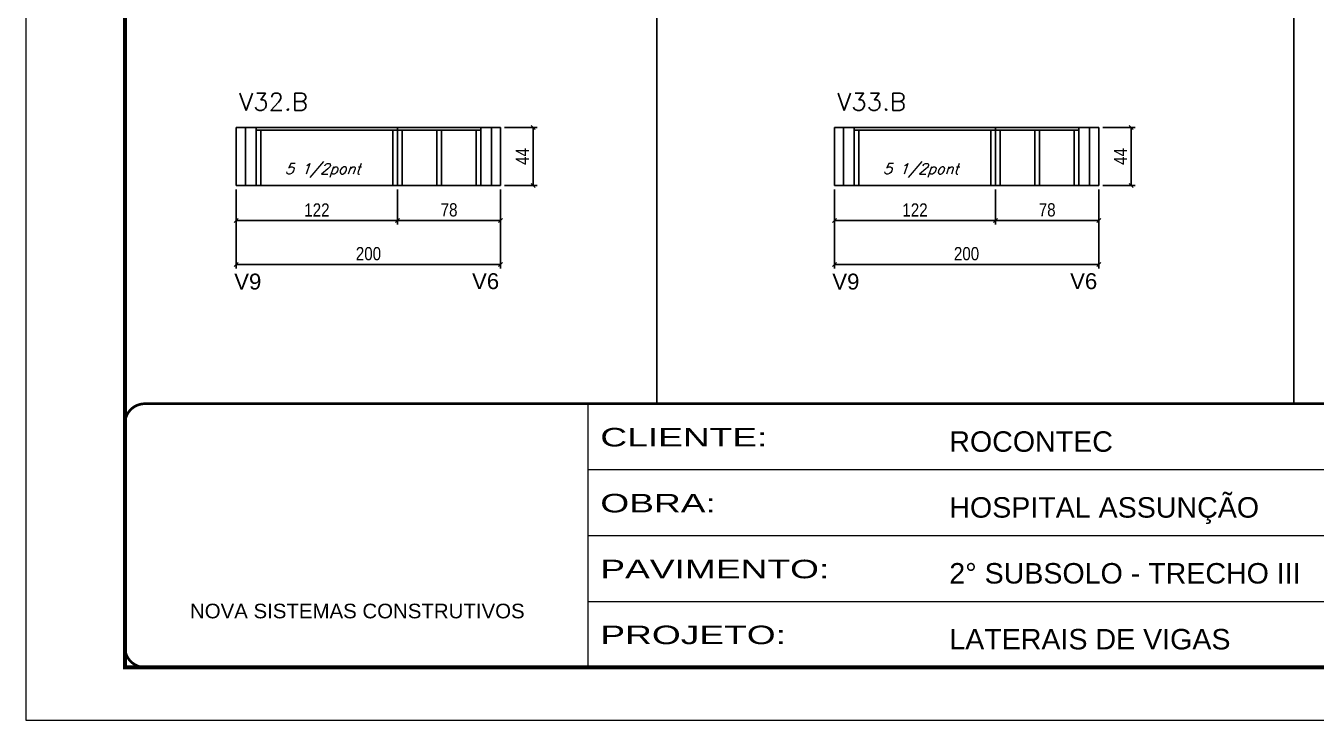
# Model space of a CAD drawing. Extents: x 137137 to 143418, y 10464 to 34486.
# Drawn here: x 141906 to 142882, y 28841 to 29366 of the extents above; entities that cross this region are included whole.
import ezdxf

# ---------------------------------------------------------------- set-up
doc = ezdxf.new("R2010")
doc.units = 0
doc.linetypes.add('CONTINUO', pattern=[0])
doc.linetypes.add('DASHED', pattern=[0.75, 0.5, -0.25])
for name, color, linetype in [('5', 5, 'Continuous'), ('COTA', 241, 'Continuous'), ('cotas', 4, 'Continuous'), ('Painéis', 200, 'Continuous'), ('SARR_2.2x7', 40, 'Continuous'), ('SARR_3.5x7', 81, 'Continuous'), ('texto', 7, 'Continuous')]:
    doc.layers.add(name, color=color, linetype=linetype)
for name, color, linetype, lineweight in [('Folhas', 255, 'Continuous', 9), ('SARRAFO DE PRESSAO', 251, 'DASHED', 9), ('Texto Seção', 7, 'Continuous', 15)]:
    doc.layers.add(name, color=color, linetype=linetype, lineweight=lineweight)
doc.styles.add('ARIAL', font='arial.ttf')
doc.styles.add('COTA TECNICA', font='techl___.ttf', dxfattribs={"height": 10})
doc.styles.add('REGUA-120', font='ROMANS.shx', dxfattribs={"height": 15})
doc.styles.add('Romans', font='romans.shx')
doc.styles.get("Standard").update_dxf_attribs({"font": 'arial.ttf'})
doc.styles.add('Tecnologia', font='')
doc.styles.get('Tecnologia').set_extended_font_data('Forgotten Futurist')
doc.dimstyles.new('PAINEL', dxfattribs={"dimtxt": 10, "dimasz": 3, "dimexe": 3, "dimexo": 3, "dimgap": 3, "dimtad": 1, "dimdec": 1, "dimzin": 12, "dimdsep": 46, "dimtxsty": 'COTA TECNICA', "dimblk1": 'OBLIQUE', "dimblk2": 'OBLIQUE', "dimsah": 1, "dimcen": 0.9, "dimclrd": 4, "dimclre": 4, "dimclrt": 240, "dimadec": 1, "dimazin": 3, "dimtfac": 1, "dimtdec": 1, "dimtmove": 0, "dimatfit": 3, "dimfxl": 1, "dimtolj": 1, "dimtzin": 12, "dimarcsym": 0})

# ---------------------------------------------------------------- blocks, each defined once
blk = doc.blocks.new('_Oblique')
at = {"color": 0, "linetype": 'ByBlock', "lineweight": -2}
blk.add_line((-0.5, -0.5), (0.5, 0.5), dxfattribs=at)
blk = doc.blocks.new('*D710')
at = {"layer": 'COTA', "color": 4, "linetype": 'ByBlock', "lineweight": -2, "transparency": 16777216}
for p, q in [((142065.03, 29242.71), (142065.03, 29183.04)), ((142265.03, 29242.71), (142265.03, 29183.04)), ((142065.03, 29186.04), (142265.03, 29186.04))]:
    blk.add_line(p, q, dxfattribs=at)
at = {"layer": 'Defpoints', "color": 0, "linetype": 'ByBlock', "transparency": 16777216}
for p in [(142065.03, 29245.71), (142265.03, 29245.71), (142265.03, 29186.04)]:
    blk.add_point(p, dxfattribs=at)
at = {"layer": 'COTA', "color": 4, "linetype": 'ByBlock', "lineweight": -2, "transparency": 16777216, "xscale": 3, "yscale": 3, "zscale": 3, "rotation": 180}
blk.add_blockref('_Oblique', (142065.03, 29186.04), dxfattribs=at)
at = {"layer": 'COTA', "color": 4, "linetype": 'ByBlock', "lineweight": -2, "transparency": 16777216, "xscale": 3, "yscale": 3, "zscale": 3}
blk.add_blockref('_Oblique', (142265.03, 29186.04), dxfattribs=at)
at = {"layer": 'COTA', "color": 240, "linetype": 'ByBlock', "transparency": 16777216, "insert": (142165.03, 29194.14), "char_height": 10, "attachment_point": 5, "style": 'COTA TECNICA'}
blk.add_mtext('\\A1;200', dxfattribs=at)
blk = doc.blocks.new('*D711')
at = {"layer": 'cotas', "color": 4, "linetype": 'ByBlock', "lineweight": -2, "transparency": 16777216}
for p, q in [((142268.03, 29289.71), (142292.56, 29289.71)), ((142289.56, 29289.71), (142289.56, 29245.71)), ((142268.03, 29245.71), (142292.56, 29245.71))]:
    blk.add_line(p, q, dxfattribs=at)
at = {"layer": 'Defpoints', "color": 0, "linetype": 'ByBlock', "transparency": 16777216}
for p in [(142265.03, 29289.71), (142265.03, 29245.71), (142289.56, 29245.71)]:
    blk.add_point(p, dxfattribs=at)
at = {"layer": 'cotas', "color": 4, "linetype": 'ByBlock', "lineweight": -2, "transparency": 16777216, "xscale": 3, "yscale": 3, "zscale": 3}
for p, rotation in [((142289.56, 29289.71), 90), ((142289.56, 29245.71), 270)]:
    blk.add_blockref('_Oblique', p, dxfattribs=dict(at, rotation=rotation))
at = {"layer": 'cotas', "color": 240, "linetype": 'ByBlock', "transparency": 16777216, "insert": (142281.49, 29267.71), "char_height": 10, "attachment_point": 5, "rotation": 90, "style": 'COTA TECNICA'}
blk.add_mtext('\\A1;44', dxfattribs=at)
blk = doc.blocks.new('*D799')
at = {"layer": 'COTA', "color": 4, "linetype": 'ByBlock', "lineweight": -2, "transparency": 16777216}
for p, q in [((142517.51, 29242.71), (142517.51, 29183.04)), ((142717.51, 29242.71), (142717.51, 29183.04)), ((142517.51, 29186.04), (142717.51, 29186.04))]:
    blk.add_line(p, q, dxfattribs=at)
at = {"layer": 'Defpoints', "color": 0, "linetype": 'ByBlock', "transparency": 16777216}
for p in [(142517.51, 29245.71), (142717.51, 29245.71), (142717.51, 29186.04)]:
    blk.add_point(p, dxfattribs=at)
at = {"layer": 'COTA', "color": 4, "linetype": 'ByBlock', "lineweight": -2, "transparency": 16777216, "xscale": 3, "yscale": 3, "zscale": 3, "rotation": 180}
blk.add_blockref('_Oblique', (142517.51, 29186.04), dxfattribs=at)
at = {"layer": 'COTA', "color": 4, "linetype": 'ByBlock', "lineweight": -2, "transparency": 16777216, "xscale": 3, "yscale": 3, "zscale": 3}
blk.add_blockref('_Oblique', (142717.51, 29186.04), dxfattribs=at)
at = {"layer": 'COTA', "color": 240, "linetype": 'ByBlock', "transparency": 16777216, "insert": (142617.51, 29194.14), "char_height": 10, "attachment_point": 5, "style": 'COTA TECNICA'}
blk.add_mtext('\\A1;200', dxfattribs=at)
blk = doc.blocks.new('*D800')
at = {"layer": 'cotas', "color": 4, "linetype": 'ByBlock', "lineweight": -2, "transparency": 16777216}
for p, q in [((142720.51, 29289.71), (142745.04, 29289.71)), ((142742.04, 29289.71), (142742.04, 29245.71)), ((142720.51, 29245.71), (142745.04, 29245.71))]:
    blk.add_line(p, q, dxfattribs=at)
at = {"layer": 'Defpoints', "color": 0, "linetype": 'ByBlock', "transparency": 16777216}
for p in [(142717.51, 29289.71), (142717.51, 29245.71), (142742.04, 29245.71)]:
    blk.add_point(p, dxfattribs=at)
at = {"layer": 'cotas', "color": 4, "linetype": 'ByBlock', "lineweight": -2, "transparency": 16777216, "xscale": 3, "yscale": 3, "zscale": 3}
for p, rotation in [((142742.04, 29289.71), 90), ((142742.04, 29245.71), 270)]:
    blk.add_blockref('_Oblique', p, dxfattribs=dict(at, rotation=rotation))
at = {"layer": 'cotas', "color": 240, "linetype": 'ByBlock', "transparency": 16777216, "insert": (142733.97, 29267.71), "char_height": 10, "attachment_point": 5, "rotation": 90, "style": 'COTA TECNICA'}
blk.add_mtext('\\A1;44', dxfattribs=at)
blk = doc.blocks.new('9999999999')
at = {"color": 30, "linetype": 'CONTINUO'}
for p, q in [((98564.56, 34230.21), (98564.56, 34429.45)), ((98564.56, 34379.64), (99583.98, 34379.64)), ((98564.56, 34329.83), (99487.98, 34329.83)), ((98564.56, 34280.02), (99487.98, 34280.02))]:
    blk.add_line(p, q, dxfattribs=at)
at = {"color": 30, "linetype": 'CONTINUO', "const_width": 2}
blk.add_lwpolyline([(99583.98, 34230.21), (99583.98, 34414.45, 0.414214), (99568.98, 34429.45), (98228.98, 34429.45, 0.414214), (98213.98, 34414.45), (98213.98, 34245.21, 0.414214), (98228.98, 34230.21), (99583.98, 34230.21)], format="xyb", dxfattribs=at)
at = {"layer": 'Folhas'}
blk.add_lwpolyline([(98138.98, 34190.21), (99623.98, 34190.21), (99623.98, 35240.21), (98138.98, 35240.21)], close=True, dxfattribs=at)
at = {"layer": 'Folhas', "color": 30, "const_width": 3}
blk.add_lwpolyline([(98213.98, 34230.21), (99583.98, 34230.21), (99583.98, 35200.21), (98213.98, 35200.21)], close=True, dxfattribs=at)
at = {"color": 7, "linetype": 'Continuous', "ltscale": 5, "style": 'ARIAL'}
for s, height, p in [('ROCONTEC', 15.483, (98837.68, 34393.13)), ('HOSPITAL ASSUNÇÃO', 15.4829, (98837.68, 34343.32)), ('2° SUBSOLO - TRECHO III', 15.4829, (98837.68, 34293.51)), ('NOVA SISTEMAS CONSTRUTIVOS', 11.0592, (98263.19, 34267.21)), ('LATERAIS DE VIGAS', 15.4829, (98837.68, 34243.7))]:
    blk.add_text(s, height=height, dxfattribs=at).set_placement(p)
at = {"layer": 'Folhas', "color": 7, "style": 'Tecnologia', "width": 1.5}
for s, p in [('CLIENTE:', (98573.65, 34397.17)), ('OBRA:', (98573.65, 34347.31)), ('PAVIMENTO:', (98573.65, 34297.5)), ('PROJETO:', (98573.65, 34247.69))]:
    blk.add_text(s, height=14, dxfattribs=at).set_placement(p)
blk = doc.blocks.new('*D71')
at = {"layer": 'COTA', "color": 4, "linetype": 'ByBlock', "lineweight": -2, "transparency": 16777216}
for p, q in [((142065.03, 29242.71), (142065.03, 29216.18)), ((142187.03, 29242.71), (142187.03, 29216.18)), ((142065.03, 29219.18), (142187.03, 29219.18))]:
    blk.add_line(p, q, dxfattribs=at)
at = {"layer": 'Defpoints', "color": 0, "linetype": 'ByBlock', "transparency": 16777216}
for p in [(142065.03, 29245.71), (142187.03, 29245.71), (142187.03, 29219.18)]:
    blk.add_point(p, dxfattribs=at)
at = {"layer": 'COTA', "color": 4, "linetype": 'ByBlock', "lineweight": -2, "transparency": 16777216, "xscale": 3, "yscale": 3, "zscale": 3, "rotation": 180}
blk.add_blockref('_Oblique', (142065.03, 29219.18), dxfattribs=at)
at = {"layer": 'COTA', "color": 4, "linetype": 'ByBlock', "lineweight": -2, "transparency": 16777216, "xscale": 3, "yscale": 3, "zscale": 3}
blk.add_blockref('_Oblique', (142187.03, 29219.18), dxfattribs=at)
at = {"layer": 'COTA', "color": 240, "linetype": 'ByBlock', "transparency": 16777216, "insert": (142126.03, 29227.24), "char_height": 10, "attachment_point": 5, "style": 'COTA TECNICA'}
blk.add_mtext('\\A1;122', dxfattribs=at)
blk = doc.blocks.new('*D72')
at = {"layer": 'COTA', "color": 4, "linetype": 'ByBlock', "lineweight": -2, "transparency": 16777216}
for p, q in [((142187.03, 29242.71), (142187.03, 29216.18)), ((142265.03, 29242.71), (142265.03, 29216.18)), ((142187.03, 29219.18), (142265.03, 29219.18))]:
    blk.add_line(p, q, dxfattribs=at)
at = {"layer": 'Defpoints', "color": 0, "linetype": 'ByBlock', "transparency": 16777216}
for p in [(142187.03, 29245.71), (142265.03, 29245.71), (142265.03, 29219.18)]:
    blk.add_point(p, dxfattribs=at)
at = {"layer": 'COTA', "color": 4, "linetype": 'ByBlock', "lineweight": -2, "transparency": 16777216, "xscale": 3, "yscale": 3, "zscale": 3, "rotation": 180}
blk.add_blockref('_Oblique', (142187.03, 29219.18), dxfattribs=at)
at = {"layer": 'COTA', "color": 4, "linetype": 'ByBlock', "lineweight": -2, "transparency": 16777216, "xscale": 3, "yscale": 3, "zscale": 3}
blk.add_blockref('_Oblique', (142265.03, 29219.18), dxfattribs=at)
at = {"layer": 'COTA', "color": 240, "linetype": 'ByBlock', "transparency": 16777216, "insert": (142226.03, 29227.28), "char_height": 10, "attachment_point": 5, "style": 'COTA TECNICA'}
blk.add_mtext('\\A1;78', dxfattribs=at)
blk = doc.blocks.new('*D75')
at = {"layer": 'COTA', "color": 4, "linetype": 'ByBlock', "lineweight": -2, "transparency": 16777216}
for p, q in [((142517.51, 29242.71), (142517.51, 29216.18)), ((142639.51, 29242.71), (142639.51, 29216.18)), ((142517.51, 29219.18), (142639.51, 29219.18))]:
    blk.add_line(p, q, dxfattribs=at)
at = {"layer": 'Defpoints', "color": 0, "linetype": 'ByBlock', "transparency": 16777216}
for p in [(142517.51, 29245.71), (142639.51, 29245.71), (142639.51, 29219.18)]:
    blk.add_point(p, dxfattribs=at)
at = {"layer": 'COTA', "color": 4, "linetype": 'ByBlock', "lineweight": -2, "transparency": 16777216, "xscale": 3, "yscale": 3, "zscale": 3, "rotation": 180}
blk.add_blockref('_Oblique', (142517.51, 29219.18), dxfattribs=at)
at = {"layer": 'COTA', "color": 4, "linetype": 'ByBlock', "lineweight": -2, "transparency": 16777216, "xscale": 3, "yscale": 3, "zscale": 3}
blk.add_blockref('_Oblique', (142639.51, 29219.18), dxfattribs=at)
at = {"layer": 'COTA', "color": 240, "linetype": 'ByBlock', "transparency": 16777216, "insert": (142578.51, 29227.24), "char_height": 10, "attachment_point": 5, "style": 'COTA TECNICA'}
blk.add_mtext('\\A1;122', dxfattribs=at)
blk = doc.blocks.new('*D76')
at = {"layer": 'COTA', "color": 4, "linetype": 'ByBlock', "lineweight": -2, "transparency": 16777216}
for p, q in [((142639.51, 29242.71), (142639.51, 29216.18)), ((142717.51, 29242.71), (142717.51, 29216.18)), ((142639.51, 29219.18), (142717.51, 29219.18))]:
    blk.add_line(p, q, dxfattribs=at)
at = {"layer": 'Defpoints', "color": 0, "linetype": 'ByBlock', "transparency": 16777216}
for p in [(142639.51, 29245.71), (142717.51, 29245.71), (142717.51, 29219.18)]:
    blk.add_point(p, dxfattribs=at)
at = {"layer": 'COTA', "color": 4, "linetype": 'ByBlock', "lineweight": -2, "transparency": 16777216, "xscale": 3, "yscale": 3, "zscale": 3, "rotation": 180}
blk.add_blockref('_Oblique', (142639.51, 29219.18), dxfattribs=at)
at = {"layer": 'COTA', "color": 4, "linetype": 'ByBlock', "lineweight": -2, "transparency": 16777216, "xscale": 3, "yscale": 3, "zscale": 3}
blk.add_blockref('_Oblique', (142717.51, 29219.18), dxfattribs=at)
at = {"layer": 'COTA', "color": 240, "linetype": 'ByBlock', "transparency": 16777216, "insert": (142678.51, 29227.28), "char_height": 10, "attachment_point": 5, "style": 'COTA TECNICA'}
blk.add_mtext('\\A1;78', dxfattribs=at)

msp = doc.modelspace()

# ---------------------------------------------------------------- linework, layer by layer
at = {"layer": 'COTA', "linetype": 'ByBlock'}
for p, q in [((142383.16, 29851.48), (142383.16, 29080.72)), ((142865.2, 29851.48), (142865.2, 29080.72))]:
    msp.add_line(p, q, dxfattribs=at)
at = {"layer": 'Painéis', "linetype": 'ByBlock'}
for p, q in [((142065.03, 29289.71), (142065.03, 29245.71)), ((142265.03, 29289.71), (142065.03, 29289.71)), ((142187.03, 29289.71), (142187.03, 29245.71)), ((142265.03, 29289.71), (142265.03, 29245.71)), ((142517.51, 29289.71), (142517.51, 29245.71)), ((142717.51, 29289.71), (142517.51, 29289.71)), ((142639.51, 29289.71), (142639.51, 29245.71)), ((142717.51, 29289.71), (142717.51, 29245.71)), ((142065.03, 29245.71), (142265.03, 29245.71)), ((142517.51, 29245.71), (142717.51, 29245.71))]:
    msp.add_line(p, q, dxfattribs=at)
at = {"layer": 'SARR_2.2x7', "linetype": 'Continuous'}
for p, q in [((142072.03, 29289.71), (142072.03, 29245.71)), ((142258.03, 29289.71), (142258.03, 29245.71)), ((142524.51, 29289.71), (142524.51, 29245.71)), ((142710.51, 29289.71), (142710.51, 29245.71)), ((142187.03, 29287.51), (142080.03, 29287.51)), ((142250.03, 29287.51), (142187.03, 29287.51)), ((142639.51, 29287.51), (142532.51, 29287.51)), ((142702.51, 29287.51), (142639.51, 29287.51))]:
    msp.add_line(p, q, dxfattribs=at)
at = {"layer": 'SARR_3.5x7'}
for p, q in [((142080.03, 29289.71), (142080.03, 29245.71)), ((142250.03, 29289.71), (142250.03, 29245.71)), ((142532.51, 29289.71), (142532.51, 29245.71)), ((142702.51, 29289.71), (142702.51, 29245.71)), ((142083.53, 29287.51), (142083.53, 29245.71)), ((142183.53, 29287.51), (142183.53, 29245.71)), ((142190.53, 29287.51), (142190.53, 29245.71)), ((142216.78, 29287.51), (142216.78, 29245.71)), ((142220.28, 29287.51), (142220.28, 29245.71)), ((142246.53, 29287.51), (142246.53, 29245.71)), ((142536.01, 29287.51), (142536.01, 29245.71)), ((142636.01, 29287.51), (142636.01, 29245.71)), ((142643.01, 29287.51), (142643.01, 29245.71)), ((142669.26, 29287.51), (142669.26, 29245.71)), ((142672.76, 29287.51), (142672.76, 29245.71)), ((142699.01, 29287.51), (142699.01, 29245.71))]:
    msp.add_line(p, q, dxfattribs=at)

# ---------------------------------------------------------------- block references
at = {"layer": 'SARRAFO DE PRESSAO', "color": 6, "linetype": 'ByBlock'}
msp.add_blockref('9999999999', (43766.81, -5348.73), dxfattribs=at)

# ---------------------------------------------------------------- texts
at = {"layer": '5', "linetype": 'Continuous'}
for s, p in [('V9', (142063.48, 29167.11)), ('V6', (142243.4, 29167.41)), ('V9', (142515.96, 29167.11)), ('V6', (142695.89, 29167.41))]:
    msp.add_text(s, height=12, rotation=0.00004, dxfattribs=at).set_placement(p)
at = {"layer": 'texto', "color": 2, "char_height": 8, "attachment_point": 5, "style": 'Romans'}
for insert in [(142130.41, 29257.1), (142582.9, 29257.1)]:
    msp.add_mtext('{\\Q19;\\C256;5 1/2pont}', dxfattribs=dict(at, insert=insert))
at = {"layer": 'Texto Seção', "style": 'REGUA-120', "width": 1.05}
for s, p in [('V32.B', (142067.24, 29302.55)), ('V33.B', (142519.73, 29302.55))]:
    msp.add_text(s, height=13, dxfattribs=at).set_placement(p)

# ---------------------------------------------------------------- dimensions: what is measured, and where the dimension line sits
at = {"layer": 'COTA', "linetype": 'ByBlock'}
for p1, p2, picture, middle in [((142065.03, 29245.71), (142265.03, 29245.71), '*D710', (142165.03, 29194.14)), ((142517.51, 29245.71), (142717.51, 29245.71), '*D799', (142617.51, 29194.14))]:
    dim = msp.add_aligned_dim(p1=p1, p2=p2, distance=-59.67, dimstyle='PAINEL', dxfattribs=at)
    dim.commit()
    dim.dimension.update_dxf_attribs({"geometry": picture, "text_midpoint": middle})
for base, p1, p2, picture, middle in [((142187.03, 29219.18), (142065.03, 29245.71), (142187.03, 29245.71), '*D71', (142126.03, 29227.24)), ((142639.51, 29219.18), (142517.51, 29245.71), (142639.51, 29245.71), '*D75', (142578.51, 29227.24))]:
    dim = msp.add_linear_dim(base=base, p1=p1, p2=p2, dimstyle='PAINEL', dxfattribs=at)
    dim.commit()
    dim.dimension.update_dxf_attribs({"geometry": picture, "text_midpoint": middle})
for base, p1, p2, picture, middle in [((142265.03, 29219.18), (142187.03, 29245.71), (142265.03, 29245.71), '*D72', (142226.03, 29227.28)), ((142717.51, 29219.18), (142639.51, 29245.71), (142717.51, 29245.71), '*D76', (142678.51, 29227.28))]:
    dim = msp.add_linear_dim(base=base, p1=p1, p2=p2, dimstyle='PAINEL', override={"dimtmove": 1}, dxfattribs=at)
    dim.commit()
    dim.dimension.update_dxf_attribs({"geometry": picture, "text_midpoint": middle})
at = {"layer": 'cotas', "linetype": 'ByBlock'}
for base, p1, p2, picture, middle in [((142289.56, 29245.71), (142265.03, 29289.71), (142265.03, 29245.71), '*D711', (142281.49, 29267.71)), ((142742.04, 29245.71), (142717.51, 29289.71), (142717.51, 29245.71), '*D800', (142733.97, 29267.71))]:
    dim = msp.add_linear_dim(base=base, p1=p1, p2=p2, angle=90, dimstyle='PAINEL', dxfattribs=at)
    dim.commit()
    dim.dimension.update_dxf_attribs({"geometry": picture, "text_midpoint": middle})

doc.saveas('drawing.dxf')
